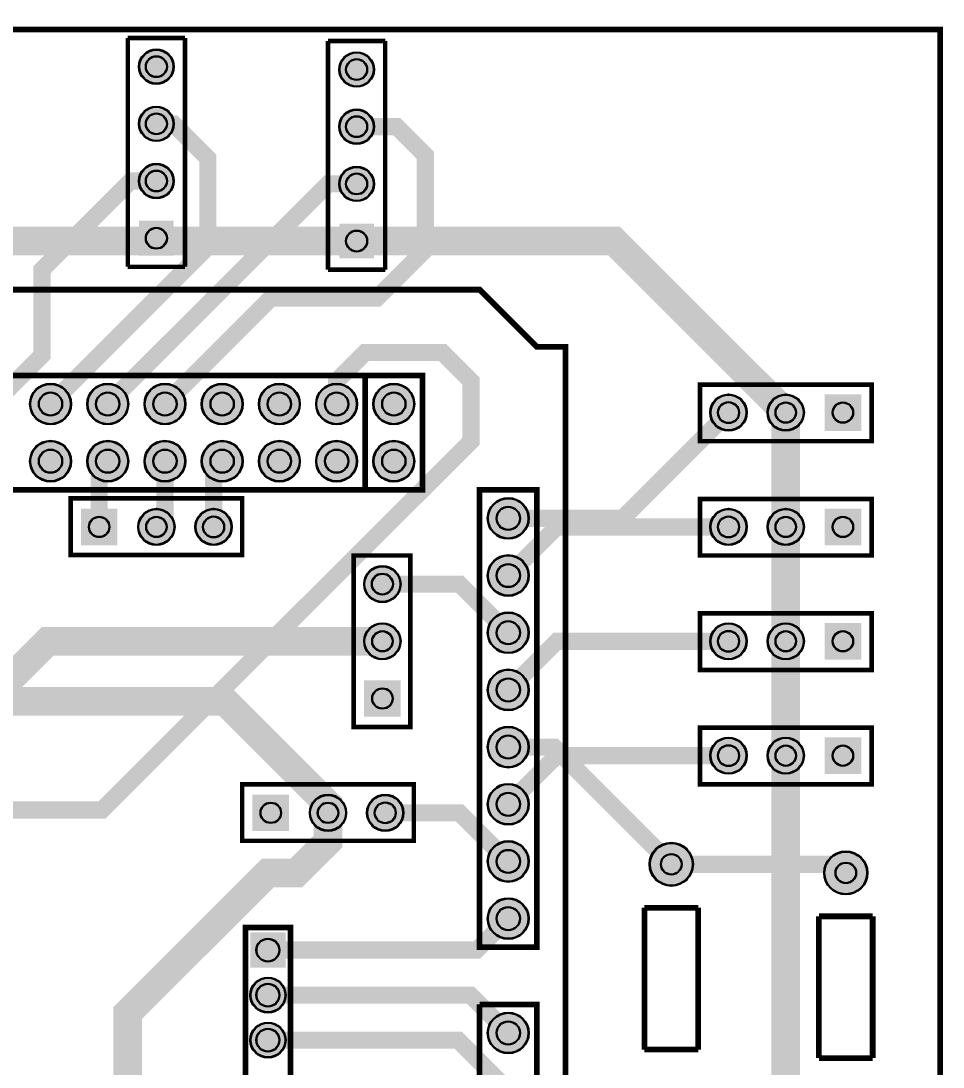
# Model space of a CAD drawing. Extents: x 135 to 3775, y -640 to 3985.
# Drawn here: x 2163 to 3775, y 2155 to 3985 of the extents above; entities that cross this region are included whole.
import ezdxf

# ---------------------------------------------------------------- set-up
doc = ezdxf.new("R2010")
doc.units = 9
for name, color, linetype, true_color in [('BoardOutLine', 7, 'Continuous', 0xff00ff), ('BottomLayer', 7, 'Continuous', 0x0000ff), ('BottomSolderMaskLayer', 7, 'Continuous', 0xaa00ff), ('Multi-Layer', 7, 'Continuous', 0xc0c0c0), ('TopLayer', 7, 'Continuous', 0xff0000), ('TopSilkLayer', 7, 'Continuous', 0xffcc00), ('TopSolderMaskLayer', 7, 'Continuous', 0x800080)]:
    doc.layers.add(name, color=color, linetype=linetype, true_color=true_color)

msp = doc.modelspace()

# ---------------------------------------------------------------- hatches: boundary and pattern name
at = {"layer": 'BottomSolderMaskLayer'}
for points in [[(2369.5, 3905, 1), (2430.5, 3905, 1)], [(2719.5, 3900, 1), (2780.5, 3900, 1)], [(2369.5, 3805, 1), (2430.5, 3805, 1)], [(2719.5, 3800, 1), (2780.5, 3800, 1)], [(2369.5, 3705, 1), (2430.5, 3705, 1)], [(2719.5, 3700, 1), (2780.5, 3700, 1)], [(2369.5, 3574.5), (2369.5, 3635.5), (2430.5, 3635.5), (2430.5, 3574.5)], [(2719.5, 3569.5), (2719.5, 3630.5), (2780.5, 3630.5), (2780.5, 3569.5)], [(2179, 3315, 1), (2251, 3315, 1)], [(2279, 3315, 1), (2351, 3315, 1)], [(2379, 3315, 1), (2451, 3315, 1)], [(2479, 3315, 1), (2551, 3315, 1)], [(2579, 3315, 1), (2651, 3315, 1)], [(2679, 3315, 1), (2751, 3315, 1)], [(2779, 3315, 1), (2851, 3315, 1)], [(3368, 3300, 1), (3432, 3300, 1)], [(3468, 3300, 1), (3532, 3300, 1)], [(3632, 3268), (3568, 3268), (3568, 3332), (3632, 3332)], [(2179, 3215, 1), (2251, 3215, 1)], [(2279, 3215, 1), (2351, 3215, 1)], [(2379, 3215, 1), (2451, 3215, 1)], [(2479, 3215, 1), (2551, 3215, 1)], [(2579, 3215, 1), (2651, 3215, 1)], [(2679, 3215, 1), (2751, 3215, 1)], [(2779, 3215, 1), (2851, 3215, 1)], [(2979, 3115, 1), (3051, 3115, 1)], [(2268, 3132), (2332, 3132), (2332, 3068), (2268, 3068)], [(2368, 3100, 1), (2432, 3100, 1)], [(2468, 3100, 1), (2532, 3100, 1)], [(3368, 3100, 1), (3432, 3100, 1)], [(3468, 3100, 1), (3532, 3100, 1)], [(3632, 3068), (3568, 3068), (3568, 3132), (3632, 3132)], [(2979, 3015, 1), (3051, 3015, 1)], [(2763, 3000, 1), (2827, 3000, 1)], [(2979, 2915, 1), (3051, 2915, 1)], [(2763, 2900, 1), (2827, 2900, 1)], [(3368, 2900, 1), (3432, 2900, 1)], [(3468, 2900, 1), (3532, 2900, 1)], [(3632, 2868), (3568, 2868), (3568, 2932), (3632, 2932)], [(2979, 2815, 1), (3051, 2815, 1)], [(2763, 2768), (2763, 2832), (2827, 2832), (2827, 2768)], [(2979, 2715, 1), (3051, 2715, 1)], [(3368, 2700, 1), (3432, 2700, 1)], [(3468, 2700, 1), (3532, 2700, 1)], [(3632, 2668), (3568, 2668), (3568, 2732), (3632, 2732)], [(2979, 2615, 1), (3051, 2615, 1)], [(2568, 2632), (2632, 2632), (2632, 2568), (2568, 2568)], [(2668, 2600, 1), (2732, 2600, 1)], [(2768, 2600, 1), (2832, 2600, 1)], [(2979, 2515, 1), (3051, 2515, 1)], [(3262, 2510, 1), (3338, 2510, 1)], [(3567, 2495, 1), (3643, 2495, 1)], [(2979, 2415, 1), (3051, 2415, 1)], [(2626, 2391), (2626, 2329), (2564, 2329), (2564, 2391)], [(2564, 2281.2, 1), (2626, 2281.2, 1)], [(2979, 2215, 1), (3051, 2215, 1)], [(2564, 2202.5, 1), (2626, 2202.5, 1)]]:
    msp.add_hatch(color=256, dxfattribs=at).paths.add_polyline_path(points)
at = {"layer": 'Multi-Layer'}
for points in [[(2370.5, 3905, 1), (2429.5, 3905, 1)], [(2720.5, 3900, 1), (2779.5, 3900, 1)], [(2370.5, 3805, 1), (2429.5, 3805, 1)], [(2720.5, 3800, 1), (2779.5, 3800, 1)], [(2370.5, 3705, 1), (2429.5, 3705, 1)], [(2720.5, 3700, 1), (2779.5, 3700, 1)], [(2370.5, 3575.5), (2370.5, 3634.5), (2429.5, 3634.5), (2429.5, 3575.5)], [(2720.5, 3570.5), (2720.5, 3629.5), (2779.5, 3629.5), (2779.5, 3570.5)], [(2180, 3315, 1), (2250, 3315, 1)], [(2280, 3315, 1), (2350, 3315, 1)], [(2380, 3315, 1), (2450, 3315, 1)], [(2480, 3315, 1), (2550, 3315, 1)], [(2580, 3315, 1), (2650, 3315, 1)], [(2680, 3315, 1), (2750, 3315, 1)], [(2780, 3315, 1), (2850, 3315, 1)], [(3369, 3300, 1), (3431, 3300, 1)], [(3469, 3300, 1), (3531, 3300, 1)], [(3631, 3269), (3569, 3269), (3569, 3331), (3631, 3331)], [(2180, 3215, 1), (2250, 3215, 1)], [(2280, 3215, 1), (2350, 3215, 1)], [(2380, 3215, 1), (2450, 3215, 1)], [(2480, 3215, 1), (2550, 3215, 1)], [(2580, 3215, 1), (2650, 3215, 1)], [(2680, 3215, 1), (2750, 3215, 1)], [(2780, 3215, 1), (2850, 3215, 1)], [(2980, 3115, 1), (3050, 3115, 1)], [(2269, 3131), (2331, 3131), (2331, 3069), (2269, 3069)], [(2369, 3100, 1), (2431, 3100, 1)], [(2469, 3100, 1), (2531, 3100, 1)], [(3369, 3100, 1), (3431, 3100, 1)], [(3469, 3100, 1), (3531, 3100, 1)], [(3631, 3069), (3569, 3069), (3569, 3131), (3631, 3131)], [(2980, 3015, 1), (3050, 3015, 1)], [(2764, 3000, 1), (2826, 3000, 1)], [(2980, 2915, 1), (3050, 2915, 1)], [(2764, 2900, 1), (2826, 2900, 1)], [(3369, 2900, 1), (3431, 2900, 1)], [(3469, 2900, 1), (3531, 2900, 1)], [(3631, 2869), (3569, 2869), (3569, 2931), (3631, 2931)], [(2980, 2815, 1), (3050, 2815, 1)], [(2764, 2769), (2764, 2831), (2826, 2831), (2826, 2769)], [(2980, 2715, 1), (3050, 2715, 1)], [(3369, 2700, 1), (3431, 2700, 1)], [(3469, 2700, 1), (3531, 2700, 1)], [(3631, 2669), (3569, 2669), (3569, 2731), (3631, 2731)], [(2980, 2615, 1), (3050, 2615, 1)], [(2569, 2631), (2631, 2631), (2631, 2569), (2569, 2569)], [(2669, 2600, 1), (2731, 2600, 1)], [(2769, 2600, 1), (2831, 2600, 1)], [(2980, 2515, 1), (3050, 2515, 1)], [(3263, 2510, 1), (3337, 2510, 1)], [(3568, 2495, 1), (3642, 2495, 1)], [(2980, 2415, 1), (3050, 2415, 1)], [(2625, 2390), (2625, 2330), (2565, 2330), (2565, 2390)], [(2565, 2281.2, 1), (2625, 2281.2, 1)], [(2565, 2202.5, 1), (2625, 2202.5, 1)], [(2980, 2215, 1), (3050, 2215, 1)]]:
    msp.add_hatch(color=256, dxfattribs=at).paths.add_polyline_path(points)
at = {"layer": 'TopSolderMaskLayer'}
for points in [[(2369.5, 3905, 1), (2430.5, 3905, 1)], [(2719.5, 3900, 1), (2780.5, 3900, 1)], [(2369.5, 3805, 1), (2430.5, 3805, 1)], [(2719.5, 3800, 1), (2780.5, 3800, 1)], [(2369.5, 3705, 1), (2430.5, 3705, 1)], [(2719.5, 3700, 1), (2780.5, 3700, 1)], [(2369.5, 3574.5), (2369.5, 3635.5), (2430.5, 3635.5), (2430.5, 3574.5)], [(2719.5, 3569.5), (2719.5, 3630.5), (2780.5, 3630.5), (2780.5, 3569.5)], [(2179, 3315, 1), (2251, 3315, 1)], [(2279, 3315, 1), (2351, 3315, 1)], [(2379, 3315, 1), (2451, 3315, 1)], [(2479, 3315, 1), (2551, 3315, 1)], [(2579, 3315, 1), (2651, 3315, 1)], [(2679, 3315, 1), (2751, 3315, 1)], [(2779, 3315, 1), (2851, 3315, 1)], [(3368, 3300, 1), (3432, 3300, 1)], [(3468, 3300, 1), (3532, 3300, 1)], [(3632, 3268), (3568, 3268), (3568, 3332), (3632, 3332)], [(2179, 3215, 1), (2251, 3215, 1)], [(2279, 3215, 1), (2351, 3215, 1)], [(2379, 3215, 1), (2451, 3215, 1)], [(2479, 3215, 1), (2551, 3215, 1)], [(2579, 3215, 1), (2651, 3215, 1)], [(2679, 3215, 1), (2751, 3215, 1)], [(2779, 3215, 1), (2851, 3215, 1)], [(2979, 3115, 1), (3051, 3115, 1)], [(2268, 3132), (2332, 3132), (2332, 3068), (2268, 3068)], [(2368, 3100, 1), (2432, 3100, 1)], [(2468, 3100, 1), (2532, 3100, 1)], [(3368, 3100, 1), (3432, 3100, 1)], [(3468, 3100, 1), (3532, 3100, 1)], [(3632, 3068), (3568, 3068), (3568, 3132), (3632, 3132)], [(2979, 3015, 1), (3051, 3015, 1)], [(2763, 3000, 1), (2827, 3000, 1)], [(2979, 2915, 1), (3051, 2915, 1)], [(2763, 2900, 1), (2827, 2900, 1)], [(3368, 2900, 1), (3432, 2900, 1)], [(3468, 2900, 1), (3532, 2900, 1)], [(3632, 2868), (3568, 2868), (3568, 2932), (3632, 2932)], [(2979, 2815, 1), (3051, 2815, 1)], [(2763, 2768), (2763, 2832), (2827, 2832), (2827, 2768)], [(2979, 2715, 1), (3051, 2715, 1)], [(3368, 2700, 1), (3432, 2700, 1)], [(3468, 2700, 1), (3532, 2700, 1)], [(3632, 2668), (3568, 2668), (3568, 2732), (3632, 2732)], [(2979, 2615, 1), (3051, 2615, 1)], [(2568, 2632), (2632, 2632), (2632, 2568), (2568, 2568)], [(2668, 2600, 1), (2732, 2600, 1)], [(2768, 2600, 1), (2832, 2600, 1)], [(2979, 2515, 1), (3051, 2515, 1)], [(3262, 2510, 1), (3338, 2510, 1)], [(3567, 2495, 1), (3643, 2495, 1)], [(2979, 2415, 1), (3051, 2415, 1)], [(2626, 2391), (2626, 2329), (2564, 2329), (2564, 2391)], [(2564, 2281.2, 1), (2626, 2281.2, 1)], [(2979, 2215, 1), (3051, 2215, 1)], [(2564, 2202.5, 1), (2626, 2202.5, 1)]]:
    msp.add_hatch(color=256, dxfattribs=at).paths.add_polyline_path(points)

# ---------------------------------------------------------------- linework, layer by layer
at = {"layer": 'BoardOutLine', "const_width": 10}
msp.add_lwpolyline([(140, 3980), (140, 3970), (3770, 3970), (3770, 55), (140, 55), (140, 3980), (140, 3980)], close=True, dxfattribs=at)
at = {"layer": 'BottomLayer'}
for points, const_width in [([(2400, 3605), (2395, 3600), (2050, 3600)], 50), ([(2400, 3605), (2405, 3600), (2750, 3600)], 50), ([(3500, 3300), (3200, 3600), (2750, 3600)], 50), ([(3015, 3115), (3215, 3115), (3400, 3300)], 30), ([(3500, 3300), (3500, 3100)], 50), ([(2300, 3100), (2300, 3200), (2315, 3215)], 30), ([(2415, 3215), (2415, 3115), (2400, 3100)], 30), ([(2500, 3100), (2500, 3200), (2515, 3215)], 30), ([(3400, 3100), (3100, 3100), (3015, 3015)], 30), ([(3500, 2900), (3500, 3100)], 50), ([(2795, 3000), (2930, 3000), (3015, 2915)], 30), ([(2105, 2795), (2210, 2900), (2795, 2900)], 50), ([(3400, 2900), (3100, 2900), (3015, 2815)], 30), ([(3500, 2700), (3500, 2900)], 50), ([(2700, 2600), (2700, 2615), (2520, 2795), (2520, 2795), (2105, 2795)], 50), ([(3015, 2715), (3095, 2715), (3300, 2510)], 30), ([(2595, 1730), (2565, 1730), (2350, 1945), (2350, 2250), (2595, 2495), (2645, 2495), (2700, 2550), (2700, 2600)], 50), ([(2800, 2600), (2930, 2600), (3015, 2515)], 30), ([(3300, 2510), (3590, 2510), (3605, 2495)], 30), ([(2595, 2360), (2960, 2360), (3015, 2415)], 30), ([(2595, 2281.2), (2948.8, 2281.2), (3015, 2215)], 30), ([(2595, 2202.5), (2927.5, 2202.5), (3015, 2115)], 30)]:
    msp.add_lwpolyline(points, dxfattribs=dict(at, const_width=const_width))
at = {"layer": 'BottomSolderMaskLayer'}
for centre, radius in [((2400, 3905), 30.5), ((2400, 3905), 18.6), ((2750, 3900), 30.5), ((2750, 3900), 18.6), ((2400, 3805), 30.5), ((2750, 3800), 30.5), ((2400, 3805), 18.6), ((2750, 3800), 18.6), ((2400, 3705), 30.5), ((2400, 3705), 18.6), ((2750, 3700), 30.5), ((2750, 3700), 18.6), ((2400, 3605), 18.6), ((2750, 3600), 18.6), ((2215, 3315), 36), ((2315, 3315), 36), ((2415, 3315), 36), ((2515, 3315), 36), ((2615, 3315), 36), ((2715, 3315), 36), ((2815, 3315), 36), ((2215, 3315), 20.6), ((2315, 3315), 20.6), ((2415, 3315), 20.6), ((2515, 3315), 20.6), ((2615, 3315), 20.6), ((2715, 3315), 20.6), ((2815, 3315), 20.6), ((3400, 3300), 32), ((3500, 3300), 32), ((3400, 3300), 18.6), ((3500, 3300), 18.1), ((3600, 3300), 18.1), ((2215, 3215), 36), ((2315, 3215), 36), ((2415, 3215), 36), ((2515, 3215), 36), ((2615, 3215), 36), ((2715, 3215), 36), ((2815, 3215), 36), ((2215, 3215), 20.6), ((2315, 3215), 20.6), ((2415, 3215), 20.6), ((2515, 3215), 20.6), ((2615, 3215), 20.6), ((2715, 3215), 20.6), ((2815, 3215), 20.6), ((3015, 3115), 36), ((2400, 3100), 32), ((2500, 3100), 32), ((3015, 3115), 20.6), ((3400, 3100), 32), ((3500, 3100), 32), ((2300, 3100), 18.1), ((2400, 3100), 18.1), ((2500, 3100), 18.6), ((3400, 3100), 18.6), ((3500, 3100), 18.1), ((3600, 3100), 18.1), ((3015, 3015), 36), ((2795, 3000), 32), ((3015, 3015), 20.6), ((2795, 3000), 18.6), ((3015, 2915), 36), ((2795, 2900), 32), ((3015, 2915), 20.6), ((3400, 2900), 32), ((3500, 2900), 32), ((2795, 2900), 18.1), ((3400, 2900), 18.6), ((3500, 2900), 18.1), ((3600, 2900), 18.1), ((3015, 2815), 36), ((2795, 2800), 18.1), ((3015, 2815), 20.6), ((3015, 2715), 36), ((3015, 2715), 20.6), ((3400, 2700), 32), ((3500, 2700), 32), ((3400, 2700), 18.6), ((3500, 2700), 18.1), ((3600, 2700), 18.1), ((3015, 2615), 36), ((3015, 2615), 20.6), ((2600, 2600), 18.1), ((2700, 2600), 32), ((2700, 2600), 18.1), ((2800, 2600), 32), ((2800, 2600), 18.6), ((3015, 2515), 36), ((3300, 2510), 38), ((3015, 2515), 20.6), ((3300, 2510), 18.2), ((3605, 2495), 38), ((3605, 2495), 18.2), ((3015, 2415), 36), ((3015, 2415), 20.6), ((2595, 2360), 20.3), ((2595, 2281.2), 31), ((2595, 2281.2), 20.3), ((3015, 2215), 36), ((2595, 2202.5), 31), ((3015, 2215), 20.6), ((2595, 2202.5), 20.3)]:
    msp.add_circle(centre, radius, dxfattribs=at)
at = {"layer": 'Multi-Layer'}
for centre, radius in [((2400, 3905), 29.5), ((2400, 3905), 18), ((2750, 3900), 29.5), ((2750, 3900), 18), ((2400, 3805), 29.5), ((2750, 3800), 29.5), ((2400, 3805), 18), ((2750, 3800), 18), ((2400, 3705), 29.5), ((2400, 3705), 18), ((2750, 3700), 29.5), ((2750, 3700), 18), ((2400, 3605), 18), ((2750, 3600), 18), ((2215, 3315), 35), ((2315, 3315), 35), ((2415, 3315), 35), ((2515, 3315), 35), ((2615, 3315), 35), ((2715, 3315), 35), ((2815, 3315), 35), ((2215, 3315), 20), ((2315, 3315), 20), ((2415, 3315), 20), ((2515, 3315), 20), ((2615, 3315), 20), ((2715, 3315), 20), ((2815, 3315), 20), ((3400, 3300), 31), ((3500, 3300), 31), ((3400, 3300), 18), ((3500, 3300), 17.5), ((3600, 3300), 17.5), ((2215, 3215), 35), ((2315, 3215), 35), ((2415, 3215), 35), ((2515, 3215), 35), ((2615, 3215), 35), ((2715, 3215), 35), ((2815, 3215), 35), ((2215, 3215), 20), ((2315, 3215), 20), ((2415, 3215), 20), ((2515, 3215), 20), ((2615, 3215), 20), ((2715, 3215), 20), ((2815, 3215), 20), ((3015, 3115), 35), ((2400, 3100), 31), ((2500, 3100), 31), ((3015, 3115), 20), ((3400, 3100), 31), ((3500, 3100), 31), ((2300, 3100), 17.5), ((2400, 3100), 17.5), ((2500, 3100), 18), ((3400, 3100), 18), ((3500, 3100), 17.5), ((3600, 3100), 17.5), ((3015, 3015), 35), ((2795, 3000), 31), ((3015, 3015), 20), ((2795, 3000), 18), ((3015, 2915), 35), ((2795, 2900), 31), ((3015, 2915), 20), ((3400, 2900), 31), ((3500, 2900), 31), ((2795, 2900), 17.5), ((3400, 2900), 18), ((3500, 2900), 17.5), ((3600, 2900), 17.5), ((3015, 2815), 35), ((3015, 2815), 20), ((2795, 2800), 17.5), ((3015, 2715), 35), ((3015, 2715), 20), ((3400, 2700), 31), ((3500, 2700), 31), ((3400, 2700), 18), ((3500, 2700), 17.5), ((3600, 2700), 17.5), ((3015, 2615), 35), ((3015, 2615), 20), ((2600, 2600), 17.5), ((2700, 2600), 31), ((2700, 2600), 17.5), ((2800, 2600), 31), ((2800, 2600), 18), ((3015, 2515), 35), ((3300, 2510), 37), ((3015, 2515), 20), ((3300, 2510), 17.7), ((3605, 2495), 37), ((3605, 2495), 17.7), ((3015, 2415), 35), ((3015, 2415), 20), ((2595, 2360), 19.7), ((2595, 2281.2), 30), ((2595, 2281.2), 19.7), ((2595, 2202.5), 30), ((3015, 2215), 35), ((3015, 2215), 20), ((2595, 2202.5), 19.7)]:
    msp.add_circle(centre, radius, dxfattribs=at)
at = {"layer": 'TopLayer'}
for points, const_width in [([(2215, 3315), (2490, 3590), (2490, 3745), (2430, 3805), (2400, 3805)], 30), ([(2415, 3315), (2600, 3500), (2785, 3500), (2870, 3585), (2870, 3750), (2820, 3800), (2750, 3800)], 30), ([(2115, 3315), (2200, 3400), (2200, 3550), (2355, 3705), (2400, 3705)], 30), ([(2315, 3315), (2700, 3700), (2750, 3700)], 30), ([(1805, 2605), (2305, 2605), (2950, 3250), (2950, 3355), (2900, 3405), (2765, 3405), (2715, 3355), (2715, 3315)], 30), ([(3400, 2700), (3100, 2700), (3015, 2615)], 30), ([(3500, 2700), (3500, 1995), (3300, 1790), (3300, 1790), (3300, 1700)], 50)]:
    msp.add_lwpolyline(points, dxfattribs=dict(at, const_width=const_width))
at = {"layer": 'TopSilkLayer'}
for points, const_width in [([(2350, 3555), (2350, 3955)], 7.9), ([(2450, 3955), (2350, 3955)], 7.9), ([(2450, 3555), (2450, 3955)], 7.9), ([(2700, 3550), (2700, 3950)], 7.9), ([(2800, 3950), (2700, 3950)], 7.9), ([(2800, 3550), (2800, 3950)], 7.9), ([(2450, 3555), (2350, 3555)], 7.9), ([(2800, 3550), (2700, 3550)], 7.9), ([(3115, -485), (3115, 3415), (3065, 3415), (2965, 3515), (1615, 3515), (1515, 3415), (1115, 3415), (1015, 3315), (1015, -485), (3065, -485)], 10), ([(2765, 3165), (2765, 3365)], 10), ([(2965, 3165), (2965, 2365), (3065, 2365), (3065, 3165), (2965, 3165), (2965, 2615)], 10), ([(3253, 2186), (3253, 2434)], 10), ([(3253, 2434), (3347, 2434)], 10), ([(3347, 2434), (3347, 2186)], 10), ([(3558, 2171), (3558, 2419)], 10), ([(3558, 2419), (3652, 2419)], 10), ([(3652, 2419), (3652, 2171)], 10), ([(2965, 2265), (3065, 2265), (3065, 1465), (2965, 1465)], 10), ([(2965, 1465), (2965, 2265), (2965, 2265)], 10), ([(3347, 2186), (3253, 2186)], 10), ([(3652, 2171), (3558, 2171)], 10)]:
    msp.add_lwpolyline(points, dxfattribs=dict(at, const_width=const_width))
for points, const_width in [([(1065, 3165), (2865, 3165), (2865, 3365), (1065, 3365), (1065, 3165)], 10), ([(3450, 3250), (3350, 3250), (3350, 3349), (3650, 3349), (3650, 3250), (3450, 3250)], 8), ([(2450, 3150), (2550, 3150), (2550, 3051), (2250, 3051), (2250, 3150), (2450, 3150)], 8), ([(3450, 3050), (3350, 3050), (3350, 3149), (3650, 3149), (3650, 3050), (3450, 3050)], 8), ([(2745, 2950), (2745, 3050), (2844, 3050), (2844, 2750), (2745, 2750), (2745, 2950)], 8), ([(3450, 2850), (3350, 2850), (3350, 2949), (3650, 2949), (3650, 2850), (3450, 2850)], 8), ([(3450, 2650), (3350, 2650), (3350, 2749), (3650, 2749), (3650, 2650), (3450, 2650)], 8), ([(2750, 2650), (2850, 2650), (2850, 2551), (2550, 2551), (2550, 2650), (2750, 2650)], 8), ([(2634.4, 2399.3), (2634.4, 1690.7), (2555.6, 1690.7), (2555.6, 2399.3), (2634.4, 2399.3)], 10)]:
    msp.add_lwpolyline(points, close=True, dxfattribs=dict(at, const_width=const_width))
at = {"layer": 'TopSolderMaskLayer'}
for centre, radius in [((2400, 3905), 30.5), ((2400, 3905), 18.6), ((2750, 3900), 30.5), ((2750, 3900), 18.6), ((2400, 3805), 30.5), ((2750, 3800), 30.5), ((2400, 3805), 18.6), ((2750, 3800), 18.6), ((2400, 3705), 30.5), ((2400, 3705), 18.6), ((2750, 3700), 30.5), ((2750, 3700), 18.6), ((2400, 3605), 18.6), ((2750, 3600), 18.6), ((2215, 3315), 36), ((2315, 3315), 36), ((2415, 3315), 36), ((2515, 3315), 36), ((2615, 3315), 36), ((2715, 3315), 36), ((2815, 3315), 36), ((2215, 3315), 20.6), ((2315, 3315), 20.6), ((2415, 3315), 20.6), ((2515, 3315), 20.6), ((2615, 3315), 20.6), ((2715, 3315), 20.6), ((2815, 3315), 20.6), ((3400, 3300), 32), ((3500, 3300), 32), ((3400, 3300), 18.6), ((3500, 3300), 18.1), ((3600, 3300), 18.1), ((2215, 3215), 36), ((2315, 3215), 36), ((2415, 3215), 36), ((2515, 3215), 36), ((2615, 3215), 36), ((2715, 3215), 36), ((2815, 3215), 36), ((2215, 3215), 20.6), ((2315, 3215), 20.6), ((2415, 3215), 20.6), ((2515, 3215), 20.6), ((2615, 3215), 20.6), ((2715, 3215), 20.6), ((2815, 3215), 20.6), ((3015, 3115), 36), ((2400, 3100), 32), ((2500, 3100), 32), ((3015, 3115), 20.6), ((3400, 3100), 32), ((3500, 3100), 32), ((2300, 3100), 18.1), ((2400, 3100), 18.1), ((2500, 3100), 18.6), ((3400, 3100), 18.6), ((3500, 3100), 18.1), ((3600, 3100), 18.1), ((3015, 3015), 36), ((2795, 3000), 32), ((3015, 3015), 20.6), ((2795, 3000), 18.6), ((3015, 2915), 36), ((2795, 2900), 32), ((3015, 2915), 20.6), ((3400, 2900), 32), ((3500, 2900), 32), ((2795, 2900), 18.1), ((3400, 2900), 18.6), ((3500, 2900), 18.1), ((3600, 2900), 18.1), ((3015, 2815), 36), ((2795, 2800), 18.1), ((3015, 2815), 20.6), ((3015, 2715), 36), ((3015, 2715), 20.6), ((3400, 2700), 32), ((3500, 2700), 32), ((3400, 2700), 18.6), ((3500, 2700), 18.1), ((3600, 2700), 18.1), ((3015, 2615), 36), ((3015, 2615), 20.6), ((2600, 2600), 18.1), ((2700, 2600), 32), ((2700, 2600), 18.1), ((2800, 2600), 32), ((2800, 2600), 18.6), ((3015, 2515), 36), ((3300, 2510), 38), ((3015, 2515), 20.6), ((3300, 2510), 18.2), ((3605, 2495), 38), ((3605, 2495), 18.2), ((3015, 2415), 36), ((3015, 2415), 20.6), ((2595, 2360), 20.3), ((2595, 2281.2), 31), ((2595, 2281.2), 20.3), ((3015, 2215), 36), ((2595, 2202.5), 31), ((3015, 2215), 20.6), ((2595, 2202.5), 20.3)]:
    msp.add_circle(centre, radius, dxfattribs=at)

doc.saveas('drawing.dxf')
